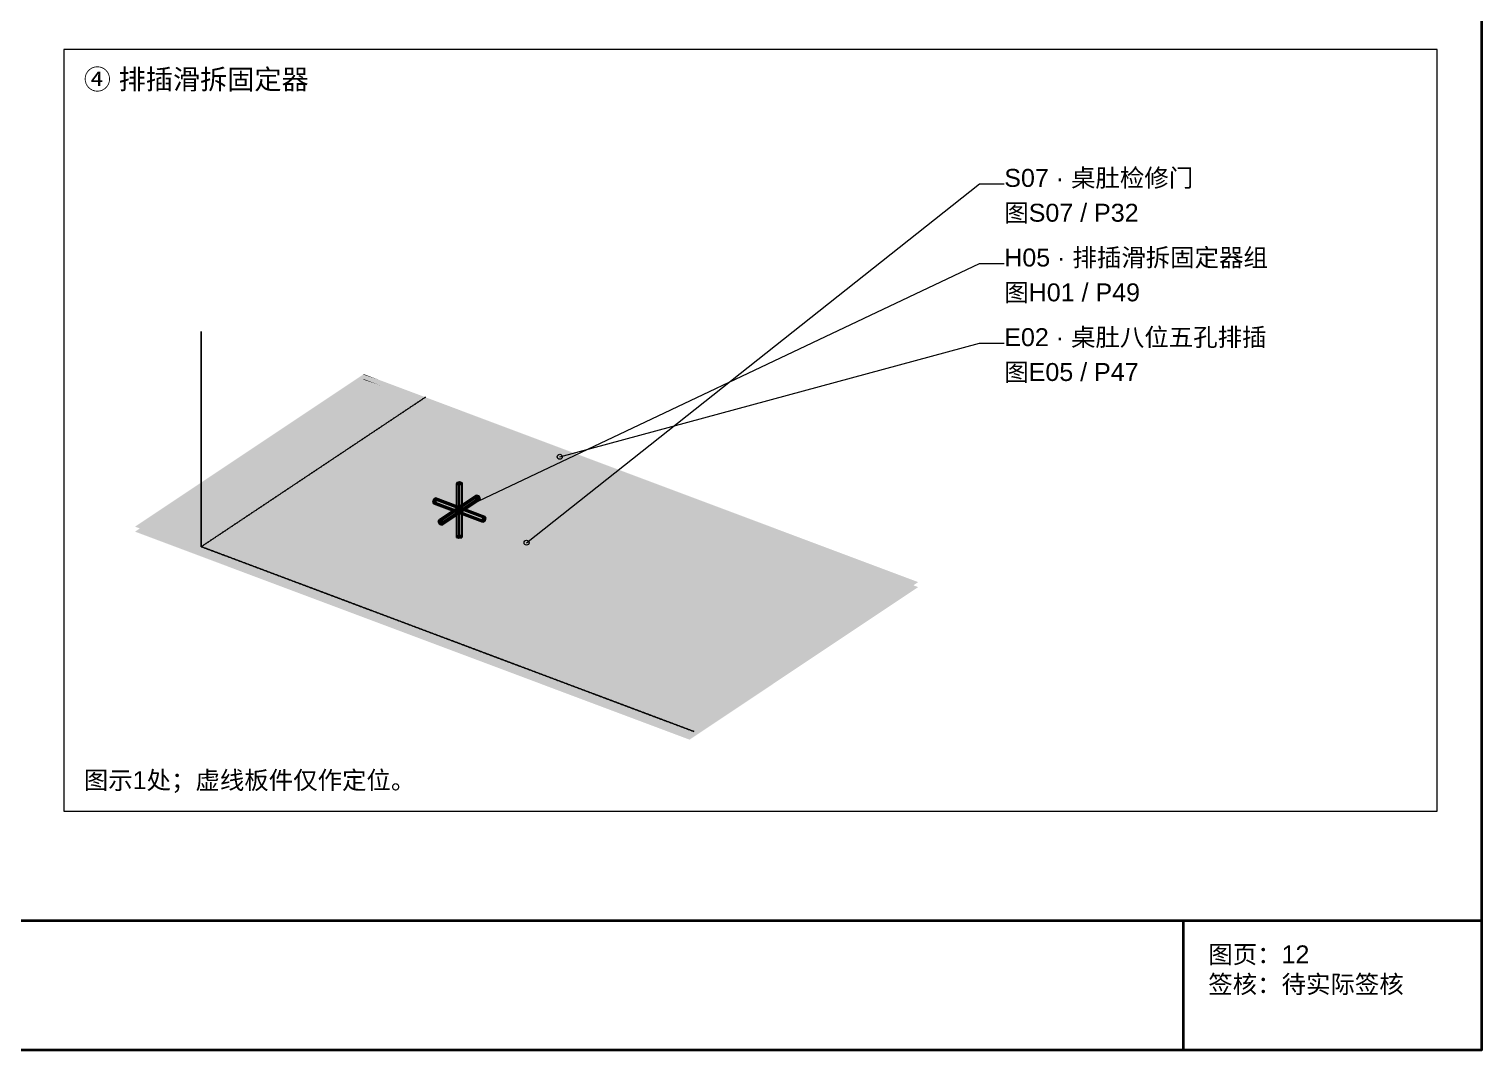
# Model space of a CAD drawing. Header units: millimetres. Extents: x 50 to 612415, y 2 to 4150.
# Drawn here: x 566970 to 569890, y 50 to 2101 of the extents above; entities that cross this region are included whole.
import ezdxf

# ---------------------------------------------------------------- set-up
doc = ezdxf.new("R2010")
doc.units = ezdxf.units.MM
doc.linetypes.add('DASHED', pattern=[1.524, 1.27, -0.254])
for name, color, linetype, lineweight in [('DIM', 7, 'Continuous', 13), ('FRAME', 7, 'Continuous', 35), ('HATCH', 8, 'Continuous', 9), ('HIDDEN', 8, 'DASHED', 13), ('NOTE', 7, 'Continuous', 18), ('OUTLINE', 7, 'Continuous', 25)]:
    doc.layers.add(name, color=color, linetype=linetype, lineweight=lineweight)
doc.styles.add('CN', font='Arial Unicode.ttf')

msp = doc.modelspace()

# ---------------------------------------------------------------- hatches: boundary and pattern name
at = {"layer": 'HATCH', "true_color": 0xeef1ef}
for points in [[(567632.644, 1401.067), (567869.459, 1322.709), (567783.124, 1355.084), (567636.657, 1403.742)], [(567636.657, 1403.742), (567783.124, 1355.084), (567675.36, 1395.496), (567641.326, 1406.855)], [(567642.673, 1407.753), (567641.326, 1406.855), (567675.36, 1395.496)], [(567580.73, 1366.458), (568487.518, 810.249), (568494.249, 814.737), (567591.678, 1373.757)], [(567591.678, 1373.757), (568494.249, 814.737), (568756.978, 989.889), (567959.61, 1288.902), (567628.167, 1398.082)], [(568756.978, 979.837), (568494.249, 804.685), (567591.678, 1363.705), (567628.167, 1388.03), (567959.61, 1278.849)], [(567628.167, 1398.082), (567959.61, 1288.902), (567936.291, 1297.646), (567629.354, 1398.874)], [(567959.61, 1278.849), (567628.167, 1388.03), (567629.354, 1388.822), (567936.291, 1287.594)], [(567629.354, 1398.874), (567936.291, 1297.646), (567869.459, 1322.709), (567632.644, 1401.067)], [(567936.291, 1287.594), (567629.354, 1388.822), (567632.644, 1391.015), (567869.459, 1312.656)], [(567869.459, 1312.656), (567632.644, 1391.015), (567636.657, 1393.69), (567783.124, 1345.032)], [(567783.124, 1345.032), (567636.657, 1393.69), (567641.326, 1396.803), (567675.36, 1385.443)], [(567675.36, 1385.443), (567641.326, 1396.803), (567642.673, 1397.701)], [(567337.273, 1204.153), (568337.818, 710.449), (568487.518, 810.249), (567580.73, 1366.458)], [(568337.818, 700.397), (567337.273, 1194.101), (567580.73, 1356.406), (568487.518, 800.197)], [(568487.518, 800.197), (567580.73, 1356.406), (567591.678, 1363.705), (568494.249, 804.685)], [(567326.788, 1197.163), (568331.371, 706.151), (568332.167, 706.682), (567328.083, 1198.026)], [(567328.083, 1198.026), (568332.167, 706.682), (568333.295, 707.434), (567329.917, 1199.249)], [(567329.917, 1199.249), (568333.295, 707.434), (568334.678, 708.356), (567332.166, 1200.748)], [(567332.166, 1200.748), (568334.678, 708.356), (568336.221, 709.384), (567334.675, 1202.422)], [(567334.675, 1202.422), (568336.221, 709.384), (568337.818, 710.449), (567337.273, 1204.153)], [(568288.608, 686.725), (567321.079, 1193.357), (567183.022, 1101.319)], [(567183.022, 1091.267), (567321.079, 1183.305), (568288.608, 676.672)], [(568289.108, 686.537), (567321.088, 1193.363), (567321.079, 1193.357), (568288.608, 686.725)], [(567321.088, 1183.311), (568289.108, 676.485), (568288.608, 676.672), (567321.079, 1183.305)], [(568289.271, 686.476), (567321.172, 1193.419), (567321.088, 1193.363), (568289.108, 686.537)], [(567321.172, 1183.367), (568289.271, 676.424), (568289.108, 676.485), (567321.088, 1183.311)], [(568297.327, 683.455), (568327.591, 703.631), (567325.639, 1196.397), (567321.172, 1193.419), (568289.271, 686.476)], [(567325.639, 1186.345), (568327.591, 693.579), (568297.327, 673.403), (568289.271, 676.424), (567321.172, 1183.367)], [(568330.96, 705.877), (567326.12, 1196.718), (567325.639, 1196.398), (568327.595, 703.634)], [(568327.595, 703.634), (567325.639, 1196.398), (567325.639, 1196.397), (568327.591, 703.631)], [(568327.595, 693.581), (567325.639, 1186.345), (567326.12, 1186.666), (568330.96, 695.825)], [(567325.639, 1186.345), (568327.595, 693.581), (568327.591, 693.579), (567325.639, 1186.345)], [(567326.12, 1196.718), (568330.96, 705.877), (568331.371, 706.151), (567326.788, 1197.163)], [(568330.96, 695.825), (567326.12, 1186.666), (567326.788, 1187.111), (568331.371, 696.099)], [(568331.371, 696.099), (567326.788, 1187.111), (567328.083, 1187.974), (568332.167, 696.63)], [(568332.167, 696.63), (567328.083, 1187.974), (567329.917, 1189.197), (568333.295, 697.381)], [(568333.295, 697.381), (567329.917, 1189.197), (567332.166, 1190.696), (568334.678, 698.303)], [(568334.678, 698.303), (567332.166, 1190.696), (567334.675, 1192.369), (568336.221, 699.332)], [(568336.221, 699.332), (567334.675, 1192.369), (567337.273, 1194.101), (568337.818, 700.397)]]:
    msp.add_hatch(color=7, dxfattribs=at).paths.add_polyline_path(points)
at = {"layer": 'HATCH', "true_color": 0xa4a9ad}
for points in [[(567829.629, 1082.802), (567828.888, 1079.729), (567828.888, 1186.953), (567829.629, 1190.026)], [(567839.534, 1079.087), (567840.274, 1082.161), (567840.274, 1189.385), (567839.534, 1186.311)]]:
    msp.add_hatch(color=253, dxfattribs=at).paths.add_polyline_path(points)
at = {"layer": 'HATCH', "true_color": 0xb7bcc0}
for points in [[(567840.274, 1189.385), (567829.629, 1190.026), (567828.888, 1186.953)], [(567840.274, 1189.385), (567828.888, 1186.953), (567833.841, 1185.096)], [(567840.274, 1189.385), (567835.322, 1191.242), (567829.629, 1190.026)], [(567840.274, 1189.385), (567833.841, 1185.096), (567839.534, 1186.311)], [(567786.914, 1159.009), (567783.199, 1156.533), (567882.249, 1119.39), (567885.963, 1121.866)], [(567783.199, 1147.247), (567786.914, 1149.724), (567885.963, 1112.58), (567882.249, 1110.104)], [(567794.961, 1115.366), (567799.914, 1113.509), (567874.201, 1163.033), (567869.248, 1164.89)], [(567799.914, 1104.223), (567794.961, 1106.08), (567869.248, 1155.605), (567874.201, 1153.747)], [(567828.888, 1079.729), (567829.629, 1082.802), (567840.274, 1082.161)], [(567833.841, 1077.872), (567828.888, 1079.729), (567840.274, 1082.161)], [(567829.629, 1082.802), (567835.322, 1084.018), (567840.274, 1082.161)], [(567839.534, 1079.087), (567833.841, 1077.872), (567840.274, 1082.161)]]:
    msp.add_hatch(color=9, dxfattribs=at).paths.add_polyline_path(points)
at = {"layer": 'HATCH', "true_color": 0xacb1b5}
for points in [[(567828.888, 1079.729), (567833.841, 1077.872), (567833.841, 1185.096), (567828.888, 1186.953)], [(567840.274, 1082.161), (567835.322, 1084.018), (567835.322, 1191.242), (567840.274, 1189.385)], [(567869.248, 1164.89), (567869.248, 1155.605), (567866.772, 1161.176)], [(567869.248, 1164.89), (567874.201, 1153.747), (567869.248, 1155.605)], [(567869.248, 1164.89), (567876.677, 1157.462), (567874.201, 1153.747)], [(567869.248, 1164.89), (567874.201, 1163.033), (567876.677, 1157.462)], [(567792.485, 1111.651), (567794.961, 1106.08), (567794.961, 1115.366)], [(567794.961, 1106.08), (567799.914, 1104.223), (567794.961, 1115.366)], [(567799.914, 1104.223), (567802.39, 1107.937), (567794.961, 1115.366)], [(567802.39, 1107.937), (567799.914, 1113.509), (567794.961, 1115.366)]]:
    msp.add_hatch(color=253, dxfattribs=at).paths.add_polyline_path(points)
at = {"layer": 'HATCH', "true_color": 0xadb3b6}
for points in [[(567835.322, 1084.018), (567829.629, 1082.802), (567829.629, 1190.026), (567835.322, 1191.242)], [(567833.841, 1077.872), (567839.534, 1079.087), (567839.534, 1186.311), (567833.841, 1185.096)]]:
    msp.add_hatch(color=253, dxfattribs=at).paths.add_polyline_path(points)
at = {"layer": 'HATCH', "true_color": 0xaaafb2}
for points in [[(567783.199, 1147.247), (567781.342, 1150.652), (567786.914, 1159.009)], [(567781.342, 1150.652), (567783.199, 1156.533), (567786.914, 1159.009)], [(567786.914, 1149.724), (567783.199, 1147.247), (567786.914, 1159.009)], [(567788.771, 1155.605), (567786.914, 1149.724), (567786.914, 1159.009)], [(567885.963, 1121.866), (567880.391, 1113.509), (567882.249, 1110.104)], [(567885.963, 1121.866), (567882.249, 1119.39), (567880.391, 1113.509)], [(567885.963, 1121.866), (567882.249, 1110.104), (567885.963, 1112.58)], [(567885.963, 1121.866), (567885.963, 1112.58), (567887.82, 1118.461)]]:
    msp.add_hatch(color=253, dxfattribs=at).paths.add_polyline_path(points)
at = {"layer": 'HATCH', "true_color": 0xb5babe}
for points in [[(567783.199, 1156.533), (567781.342, 1150.652), (567880.391, 1113.509), (567882.249, 1119.39)], [(567786.914, 1149.724), (567788.771, 1155.605), (567887.82, 1118.461), (567885.963, 1112.58)]]:
    msp.add_hatch(color=9, dxfattribs=at).paths.add_polyline_path(points)
at = {"layer": 'HATCH', "true_color": 0xa5aaad}
for points in [[(567781.342, 1150.652), (567783.199, 1147.247), (567882.249, 1110.104), (567880.391, 1113.509)], [(567788.771, 1155.605), (567786.914, 1159.009), (567885.963, 1121.866), (567887.82, 1118.461)]]:
    msp.add_hatch(color=253, dxfattribs=at).paths.add_polyline_path(points)
at = {"layer": 'HATCH', "true_color": 0xa7acaf}
for points in [[(567792.485, 1111.651), (567794.961, 1115.366), (567869.248, 1164.89), (567866.772, 1161.176)], [(567802.39, 1107.937), (567799.914, 1104.223), (567874.201, 1153.747), (567876.677, 1157.462)]]:
    msp.add_hatch(color=253, dxfattribs=at).paths.add_polyline_path(points)
at = {"layer": 'HATCH', "true_color": 0xb3b8bc}
for points in [[(567794.961, 1106.08), (567792.485, 1111.651), (567866.772, 1161.176), (567869.248, 1155.605)], [(567799.914, 1113.509), (567802.39, 1107.937), (567876.677, 1157.462), (567874.201, 1163.033)]]:
    msp.add_hatch(color=9, dxfattribs=at).paths.add_polyline_path(points)

# ---------------------------------------------------------------- linework, layer by layer
at = {"layer": 'DIM'}
msp.add_lwpolyline([(567040, 530), (569800, 530), (569800, 2060), (567040, 2060)], close=True, dxfattribs=at)
for points in [[(567970, 1069.059), (568880, 1790), (568930, 1790)], [(567834.581, 1134.557), (568880, 1630), (568930, 1630)], [(568036.549, 1241.608), (568880, 1470), (568930, 1470)]]:
    msp.add_lwpolyline(points, dxfattribs=at)
for centre in [(568036.549, 1241.608), (567834.581, 1134.557), (567970, 1069.059)]:
    msp.add_circle(centre, 5, dxfattribs=at)
at = {"layer": 'FRAME'}
for p, q in [((564050, 310), (569890, 310)), ((569290, 50), (569290, 310))]:
    msp.add_line(p, q, dxfattribs=at)
msp.add_lwpolyline([(564050, 50), (569890, 50), (569890, 4150), (564050, 4150)], close=True, dxfattribs=at)
at = {"layer": 'HIDDEN', "color": 35, "true_color": 0xa8732e}
for p, q in [((567316.12, 1061.081), (567316.12, 1493.327)), ((567316.12, 1493.327), (567316.12, 1061.081)), ((567766.485, 1361.324), (567316.12, 1061.081)), ((567316.12, 1061.081), (567766.485, 1361.324)), ((568306.613, 689.646), (567316.12, 1061.081)), ((567316.12, 1061.081), (568306.613, 689.646))]:
    msp.add_line(p, q, dxfattribs=at)
at = {"layer": 'OUTLINE', "color": 139, "true_color": 0x42544a}
for p, q in [((567828.888, 1186.953), (567829.629, 1190.026)), ((567829.629, 1190.026), (567828.888, 1186.953)), ((567828.888, 1079.729), (567828.888, 1186.953)), ((567833.841, 1185.096), (567828.888, 1186.953)), ((567828.888, 1186.953), (567828.888, 1079.729)), ((567828.888, 1186.953), (567833.841, 1185.096)), ((567829.629, 1190.026), (567835.322, 1191.242)), ((567835.322, 1191.242), (567829.629, 1190.026)), ((567829.629, 1082.802), (567829.629, 1190.026)), ((567829.629, 1190.026), (567829.629, 1082.802)), ((567839.534, 1186.311), (567833.841, 1185.096)), ((567833.841, 1185.096), (567839.534, 1186.311)), ((567833.841, 1077.872), (567833.841, 1185.096)), ((567833.841, 1185.096), (567833.841, 1077.872)), ((567835.322, 1191.242), (567835.322, 1084.018)), ((567835.322, 1084.018), (567835.322, 1191.242)), ((567835.322, 1191.242), (567840.274, 1189.385)), ((567840.274, 1189.385), (567835.322, 1191.242)), ((567840.274, 1189.385), (567839.534, 1186.311)), ((567839.534, 1186.311), (567840.274, 1189.385)), ((567839.534, 1186.311), (567839.534, 1079.087)), ((567839.534, 1079.087), (567839.534, 1186.311)), ((567840.274, 1189.385), (567840.274, 1082.161)), ((567840.274, 1082.161), (567840.274, 1189.385)), ((567781.342, 1150.652), (567783.199, 1156.533)), ((567783.199, 1156.533), (567781.342, 1150.652)), ((567783.199, 1147.247), (567781.342, 1150.652)), ((567781.342, 1150.652), (567783.199, 1147.247)), ((567880.391, 1113.509), (567781.342, 1150.652)), ((567781.342, 1150.652), (567880.391, 1113.509)), ((567783.199, 1156.533), (567786.914, 1159.009)), ((567786.914, 1159.009), (567783.199, 1156.533)), ((567783.199, 1156.533), (567882.249, 1119.39)), ((567882.249, 1119.39), (567783.199, 1156.533)), ((567786.914, 1149.724), (567783.199, 1147.247)), ((567783.199, 1147.247), (567786.914, 1149.724)), ((567882.249, 1110.104), (567783.199, 1147.247)), ((567783.199, 1147.247), (567882.249, 1110.104)), ((567786.914, 1159.009), (567788.771, 1155.605)), ((567788.771, 1155.605), (567786.914, 1159.009)), ((567786.914, 1159.009), (567885.963, 1121.866)), ((567885.963, 1121.866), (567786.914, 1159.009)), ((567788.771, 1155.605), (567786.914, 1149.724)), ((567786.914, 1149.724), (567788.771, 1155.605)), ((567885.963, 1112.58), (567786.914, 1149.724)), ((567786.914, 1149.724), (567885.963, 1112.58)), ((567788.771, 1155.605), (567887.82, 1118.461)), ((567887.82, 1118.461), (567788.771, 1155.605)), ((567792.485, 1111.651), (567866.772, 1161.176)), ((567866.772, 1161.176), (567792.485, 1111.651)), ((567794.961, 1115.366), (567869.248, 1164.89)), ((567869.248, 1164.89), (567794.961, 1115.366)), ((567869.248, 1155.605), (567794.961, 1106.08)), ((567794.961, 1106.08), (567869.248, 1155.605)), ((567799.914, 1113.509), (567874.201, 1163.033)), ((567874.201, 1163.033), (567799.914, 1113.509)), ((567874.201, 1153.747), (567799.914, 1104.223)), ((567799.914, 1104.223), (567874.201, 1153.747)), ((567876.677, 1157.462), (567802.39, 1107.937)), ((567802.39, 1107.937), (567876.677, 1157.462)), ((567866.772, 1161.176), (567869.248, 1164.89)), ((567869.248, 1164.89), (567866.772, 1161.176)), ((567869.248, 1155.605), (567866.772, 1161.176)), ((567866.772, 1161.176), (567869.248, 1155.605)), ((567869.248, 1164.89), (567874.201, 1163.033)), ((567874.201, 1163.033), (567869.248, 1164.89)), ((567874.201, 1153.747), (567869.248, 1155.605)), ((567869.248, 1155.605), (567874.201, 1153.747)), ((567874.201, 1163.033), (567876.677, 1157.462)), ((567876.677, 1157.462), (567874.201, 1163.033)), ((567876.677, 1157.462), (567874.201, 1153.747)), ((567874.201, 1153.747), (567876.677, 1157.462)), ((567792.485, 1111.651), (567794.961, 1115.366)), ((567794.961, 1115.366), (567792.485, 1111.651)), ((567794.961, 1106.08), (567792.485, 1111.651)), ((567792.485, 1111.651), (567794.961, 1106.08)), ((567794.961, 1115.366), (567799.914, 1113.509)), ((567799.914, 1113.509), (567794.961, 1115.366)), ((567799.914, 1113.509), (567802.39, 1107.937)), ((567802.39, 1107.937), (567799.914, 1113.509)), ((567880.391, 1113.509), (567882.249, 1119.39)), ((567882.249, 1119.39), (567880.391, 1113.509)), ((567882.249, 1110.104), (567880.391, 1113.509)), ((567880.391, 1113.509), (567882.249, 1110.104)), ((567882.249, 1119.39), (567885.963, 1121.866)), ((567885.963, 1121.866), (567882.249, 1119.39)), ((567885.963, 1112.58), (567882.249, 1110.104)), ((567882.249, 1110.104), (567885.963, 1112.58)), ((567885.963, 1121.866), (567887.82, 1118.461)), ((567887.82, 1118.461), (567885.963, 1121.866)), ((567887.82, 1118.461), (567885.963, 1112.58)), ((567885.963, 1112.58), (567887.82, 1118.461)), ((567799.914, 1104.223), (567794.961, 1106.08)), ((567794.961, 1106.08), (567799.914, 1104.223)), ((567802.39, 1107.937), (567799.914, 1104.223)), ((567799.914, 1104.223), (567802.39, 1107.937)), ((567828.888, 1079.729), (567829.629, 1082.802)), ((567829.629, 1082.802), (567828.888, 1079.729)), ((567829.629, 1082.802), (567835.322, 1084.018)), ((567835.322, 1084.018), (567829.629, 1082.802)), ((567835.322, 1084.018), (567840.274, 1082.161)), ((567840.274, 1082.161), (567835.322, 1084.018)), ((567840.274, 1082.161), (567839.534, 1079.087)), ((567839.534, 1079.087), (567840.274, 1082.161)), ((567833.841, 1077.872), (567828.888, 1079.729)), ((567828.888, 1079.729), (567833.841, 1077.872)), ((567839.534, 1079.087), (567833.841, 1077.872)), ((567833.841, 1077.872), (567839.534, 1079.087))]:
    msp.add_line(p, q, dxfattribs=at)

# ---------------------------------------------------------------- texts
at = {"layer": 'NOTE', "attachment_point": 1, "style": 'CN'}
for s, insert, char_height, width in [('④ 排插滑拆固定器', (567080, 2020), 40, 2680), ('S07 · 桌肚检修门', (568930, 1820), 36, 820), ('图S07 / P32', (568930, 1750), 36, 820), ('H05 · 排插滑拆固定器组', (568930, 1660), 36, 820), ('图H01 / P49', (568930, 1590), 36, 820), ('E02 · 桌肚八位五孔排插', (568930, 1500), 36, 820), ('图E05 / P47', (568930, 1430), 36, 820), ('图示1处；虚线板件仅作定位。', (567080, 610), 36, 2680), ('图页：12\\P签核：待实际签核', (569340, 260), 36, 550)]:
    msp.add_mtext(s, dxfattribs=dict(at, insert=insert, char_height=char_height, width=width))

doc.saveas('drawing.dxf')
